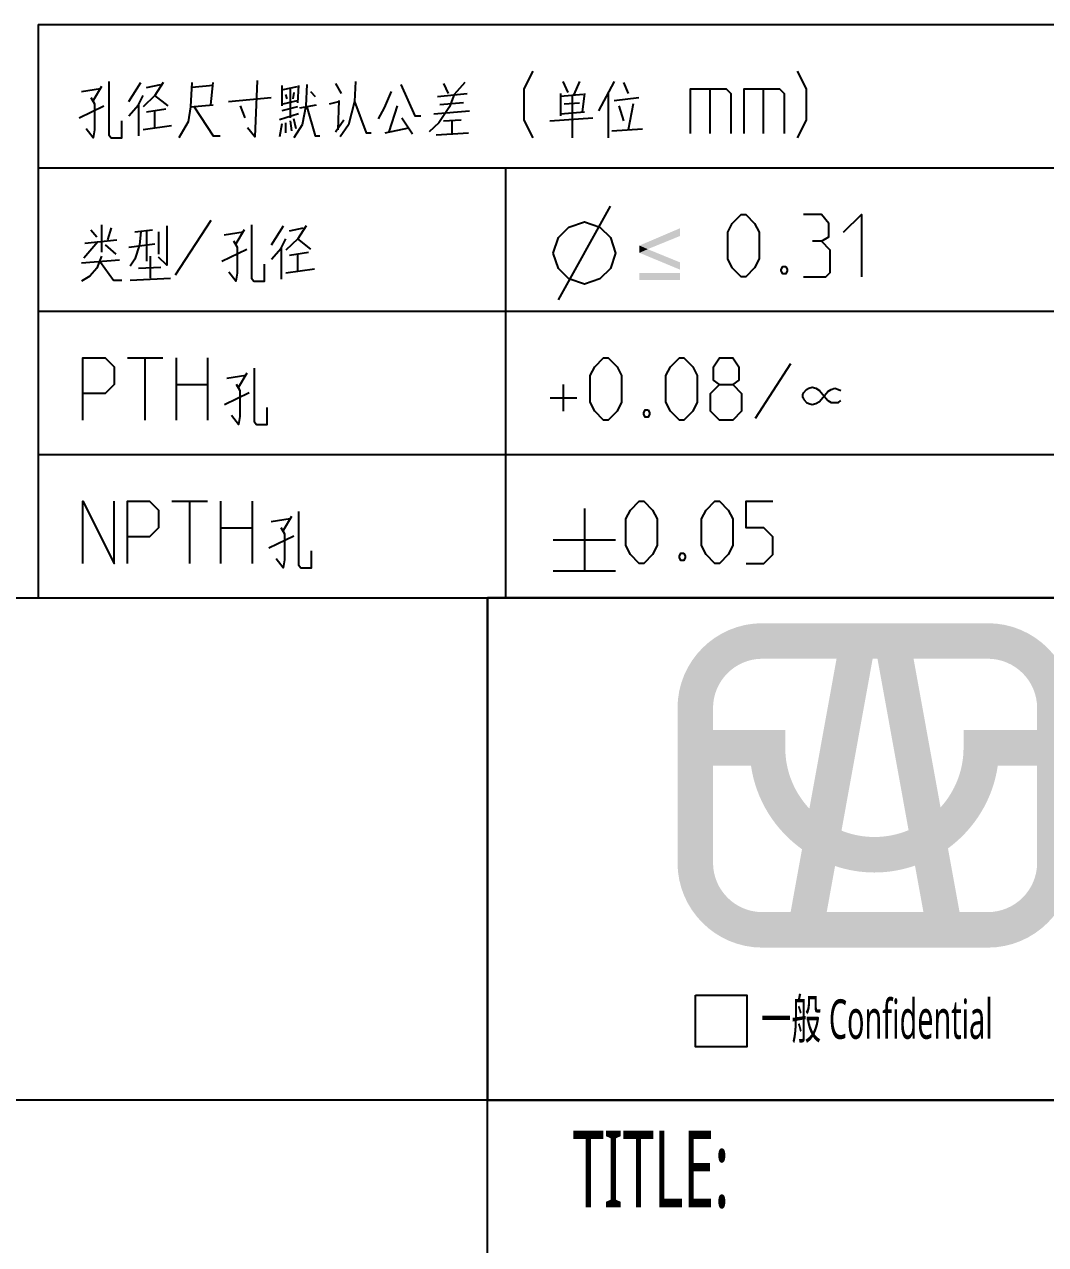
# Model space of a CAD drawing. Header units: millimetres. Extents: x -28 to 350, y 32 to 299.
# Drawn here: x 268.55 to 294.76, y 65.18 to 96.51 of the extents above; entities that cross this region are included whole.
import ezdxf

# ---------------------------------------------------------------- set-up
doc = ezdxf.new("R2010")
doc.units = ezdxf.units.MM
doc.header["$LTSCALE"] = 19.36
doc.layers.get('0').update_dxf_attribs({"linetype": 'CONTINUOUS'})
doc.layers.add('图层 1', color=7, linetype='CONTINUOUS')
doc.styles.get("Standard").update_dxf_attribs({"font": 'simplex.shx', "width": 0.56})

# ---------------------------------------------------------------- blocks, each defined once
blk = doc.blocks.new('6')
at = {"layer": '图层 1', "true_color": 0xf50613}
h = blk.add_hatch(color=1, dxfattribs=at)
h.dxf.hatch_style = 2
edge = h.paths.add_edge_path()
edge.add_spline(control_points=[(-0.838, 7.099), (-0.838, 7.099), (0.895, -2.453), (0.895, -2.453), (0.308, -2.698), (-0.335, -2.834), (-1.01, -2.834), (-1.658, -2.834), (-2.275, -2.706), (-2.843, -2.479), (-2.843, -2.479), (-1.106, 7.099), (-1.106, 7.099), (-1.106, 7.099), (-0.838, 7.099), (-0.838, 7.099)], knot_values=[0, 0, 0, 0, 1, 1, 1, 2, 2, 2, 3, 3, 3, 4, 4, 4, 5, 5, 5, 5], degree=3, periodic=1)
edge = h.paths.add_edge_path()
edge.add_spline(control_points=[(5.307, 9.078), (5.307, 9.078), (-7.25, 9.078), (-7.25, 9.078), (-9.857, 9.078), (-11.979, 6.957), (-11.979, 4.349), (-11.979, 4.349), (-11.979, -4.269), (-11.979, -4.269), (-11.979, -6.876), (-9.857, -8.998), (-7.25, -8.998), (-7.25, -8.998), (5.307, -8.998), (5.307, -8.998), (7.915, -8.998), (10.036, -6.876), (10.036, -4.269), (10.036, -4.269), (10.036, 4.349), (10.036, 4.349), (10.036, 6.957), (7.915, 9.078), (5.307, 9.078)], knot_values=[0, 0, 0, 0, 0.352778, 0.352778, 0.352778, 0.705556, 0.705556, 0.705556, 1.058334, 1.058334, 1.058334, 1.411112, 1.411112, 1.411112, 1.76389, 1.76389, 1.76389, 2.116668, 2.116668, 2.116668, 2.469446, 2.469446, 2.469446, 2.822224, 2.822224, 2.822224, 2.822224], degree=3, periodic=0)
edge.add_line((5.307, 9.078), (5.307, 9.078))
edge = h.paths.add_edge_path()
edge.add_spline(control_points=[(8.058, 4.349), (8.058, 4.349), (8.058, 3.122), (8.058, 3.122), (8.058, 3.122), (3.958, 3.122), (3.958, 3.122), (3.958, 3.122), (3.958, 2.132), (3.958, 2.132), (3.958, 0.856), (3.47, -0.305), (2.676, -1.186), (2.676, -1.186), (1.173, 7.099), (1.173, 7.099), (1.173, 7.099), (5.307, 7.099), (5.307, 7.099), (6.824, 7.099), (8.058, 5.865), (8.058, 4.349)], knot_values=[0, 0, 0, 0, 0.352778, 0.352778, 0.352778, 0.705556, 0.705556, 0.705556, 1.058334, 1.058334, 1.058334, 1.411112, 1.411112, 1.411112, 1.76389, 1.76389, 1.76389, 2.116668, 2.116668, 2.116668, 2.469446, 2.469446, 2.469446, 2.469446], degree=3, periodic=0)
edge.add_line((8.058, 4.349), (8.058, 4.349))
edge = h.paths.add_edge_path()
edge.add_spline(control_points=[(-1.01, -4.813), (-0.217, -4.813), (0.543, -4.673), (1.253, -4.428), (1.253, -4.428), (1.723, -7.019), (1.723, -7.019), (1.723, -7.019), (-3.667, -7.019), (-3.667, -7.019), (-3.667, -7.019), (-3.201, -4.451), (-3.201, -4.451), (-2.511, -4.682), (-1.776, -4.813), (-1.01, -4.813)], knot_values=[0, 0, 0, 0, 0.352778, 0.352778, 0.352778, 0.705556, 0.705556, 0.705556, 1.058334, 1.058334, 1.058334, 1.411112, 1.411112, 1.411112, 1.76389, 1.76389, 1.76389, 1.76389], degree=3, periodic=0)
edge.add_line((-1.01, -4.813), (-1.01, -4.813))
edge = h.paths.add_edge_path()
edge.add_spline(control_points=[(-7.25, 7.099), (-7.25, 7.099), (-3.117, 7.099), (-3.117, 7.099), (-3.117, 7.099), (-4.632, -1.255), (-4.632, -1.255), (-5.463, -0.366), (-5.976, 0.823), (-5.976, 2.132), (-5.976, 2.132), (-5.976, 3.122), (-5.976, 3.122), (-5.976, 3.122), (-10, 3.122), (-10, 3.122), (-10, 3.122), (-10, 4.349), (-10, 4.349), (-10, 5.865), (-8.766, 7.099), (-7.25, 7.099)], knot_values=[0, 0, 0, 0, 0.352778, 0.352778, 0.352778, 0.705556, 0.705556, 0.705556, 1.058334, 1.058334, 1.058334, 1.411112, 1.411112, 1.411112, 1.76389, 1.76389, 1.76389, 2.116668, 2.116668, 2.116668, 2.469446, 2.469446, 2.469446, 2.469446], degree=3, periodic=0)
edge.add_line((-7.25, 7.099), (-7.25, 7.099))
edge = h.paths.add_edge_path()
edge.add_spline(control_points=[(-10, -4.269), (-10, -4.269), (-10, 1.143), (-10, 1.143), (-10, 1.143), (-7.885, 1.143), (-7.885, 1.143), (-7.611, -0.773), (-6.549, -2.437), (-5.042, -3.516), (-5.042, -3.516), (-5.678, -7.019), (-5.678, -7.019), (-5.678, -7.019), (-7.25, -7.019), (-7.25, -7.019), (-8.766, -7.019), (-10, -5.786), (-10, -4.269)], knot_values=[0, 0, 0, 0, 0.352778, 0.352778, 0.352778, 0.705556, 0.705556, 0.705556, 1.058334, 1.058334, 1.058334, 1.411112, 1.411112, 1.411112, 1.76389, 1.76389, 1.76389, 2.116668, 2.116668, 2.116668, 2.116668], degree=3, periodic=0)
edge.add_line((-10, -4.269), (-10, -4.269))
edge = h.paths.add_edge_path()
edge.add_spline(control_points=[(5.307, -7.019), (5.307, -7.019), (3.735, -7.019), (3.735, -7.019), (3.735, -7.019), (3.091, -3.47), (3.091, -3.47), (4.563, -2.39), (5.596, -0.745), (5.866, 1.143), (5.866, 1.143), (8.058, 1.143), (8.058, 1.143), (8.058, 1.143), (8.058, -4.269), (8.058, -4.269), (8.058, -5.786), (6.824, -7.019), (5.307, -7.019)], knot_values=[0, 0, 0, 0, 0.352778, 0.352778, 0.352778, 0.705556, 0.705556, 0.705556, 1.058334, 1.058334, 1.058334, 1.411112, 1.411112, 1.411112, 1.76389, 1.76389, 1.76389, 2.116668, 2.116668, 2.116668, 2.116668], degree=3, periodic=0)
edge.add_line((5.307, -7.019), (5.307, -7.019))

msp = doc.modelspace()

# ---------------------------------------------------------------- linework, layer by layer
at = {"color": 2}
for p, q in [((268.895, 96.512), (338.495, 96.512)), ((268.895, 96.512), (268.895, 81.792)), ((271.227, 94.528), (271.532, 95.018)), ((271.684, 94.889), (272.05, 94.966)), ((273.391, 94.941), (272.842, 94.889)), ((273.33, 94.45), (273.391, 95.018)), ((275.158, 94.941), (275.158, 94.424)), ((275.585, 94.941), (275.554, 94.502)), ((276.53, 94.992), (276.682, 94.734)), ((279.303, 94.992), (279.425, 94.734)), ((282.373, 95.044), (282.495, 94.76)), ((282.8, 95.044), (282.648, 94.708)), ((283.684, 95.044), (283.288, 94.295)), ((283.928, 95.018), (284.05, 94.734)), ((270.008, 94.786), (270.495, 94.863)), ((270.526, 94.915), (270.313, 94.554)), ((271.471, 94.45), (271.593, 94.683)), ((272.233, 94.424), (271.897, 94.683)), ((273.787, 94.528), (274.884, 94.631)), ((275.189, 94.837), (275.554, 94.915)), ((275.25, 94.708), (275.28, 94.605)), ((275.372, 94.889), (275.372, 94.115)), ((275.463, 94.76), (275.433, 94.605)), ((275.89, 94.786), (276.012, 94.657)), ((279.151, 94.657), (279.913, 94.734)), ((282.313, 94.734), (282.313, 94.166)), ((282.892, 94.708), (282.313, 94.657)), ((282.617, 93.599), (282.617, 94.683)), ((282.922, 94.734), (282.861, 94.27)), ((283.532, 94.734), (283.532, 93.599)), ((283.684, 94.554), (284.324, 94.631)), ((286.145, 94.855), (286.145, 93.712)), ((287.516, 94.855), (287.516, 93.712)), ((269.947, 94.115), (270.587, 94.424)), ((271.684, 94.27), (272.172, 94.347)), ((272.812, 94.399), (273.391, 94.45)), ((274.213, 94.115), (274.092, 94.424)), ((275.554, 94.399), (275.158, 94.295)), ((275.189, 94.476), (275.554, 94.554)), ((275.615, 94.373), (276.042, 94.45)), ((276.377, 94.476), (276.621, 94.528)), ((276.621, 94.554), (276.591, 93.805)), ((278.114, 94.424), (277.901, 93.754)), ((279.821, 94.502), (279.212, 94.45)), ((282.404, 94.476), (282.8, 94.502)), ((283.806, 94.424), (283.928, 94.037)), ((284.172, 94.476), (284.05, 93.805)), ((271.897, 93.857), (271.897, 94.295)), ((275.585, 94.218), (275.097, 94.063)), ((275.372, 94.037), (275.402, 93.779)), ((275.524, 93.831), (275.463, 94.089)), ((276.53, 93.754), (276.743, 94.063)), ((278.236, 94.115), (278.511, 93.702)), ((279.059, 94.218), (279.973, 94.295)), ((279.303, 94.037), (279.76, 94.063)), ((279.516, 94.037), (279.516, 93.676)), ((282.038, 94.037), (283.135, 94.115)), ((282.313, 94.218), (282.922, 94.27)), ((272.324, 93.908), (271.593, 93.805)), ((275.158, 93.96), (275.097, 93.624)), ((275.25, 93.986), (275.25, 93.728)), ((277.81, 93.728), (278.419, 93.857)), ((279.12, 93.676), (279.943, 93.728)), ((283.623, 93.779), (284.415, 93.831)), ((268.895, 92.832), (338.495, 92.832)), ((280.895, 92.832), (280.895, 81.792)), ((282.255, 89.441), (283.589, 91.841)), ((270.252, 91.235), (270.404, 91.054)), ((270.526, 91.364), (270.526, 90.667)), ((270.77, 91.286), (270.678, 90.977)), ((271.379, 91.183), (271.836, 91.235)), ((271.684, 91.209), (271.684, 90.435)), ((271.989, 91.183), (271.989, 90.615)), ((273.33, 91.479), (272.415, 90.07)), ((273.673, 91.106), (274.16, 91.183)), ((274.191, 91.235), (273.977, 90.874)), ((274.892, 90.848), (275.196, 91.338)), ((275.349, 91.209), (275.714, 91.286)), ((270.434, 90.925), (270.069, 90.512)), ((270.099, 90.899), (270.922, 90.977)), ((271.227, 90.796), (271.897, 90.874)), ((275.135, 90.77), (275.257, 91.003)), ((275.897, 90.744), (275.562, 91.003)), ((270.617, 90.848), (270.892, 90.615)), ((271.775, 90.564), (271.775, 89.996)), ((273.612, 90.435), (274.252, 90.744)), ((275.349, 90.59), (275.836, 90.667)), ((275.562, 90.177), (275.562, 90.615)), ((270.983, 90.461), (270.008, 90.383)), ((271.471, 90.254), (272.05, 90.28)), ((275.989, 90.228), (275.257, 90.125)), ((270.221, 90.048), (270.008, 89.919)), ((271.257, 89.944), (272.293, 89.996)), ((268.895, 89.152), (338.495, 89.152)), ((271.189, 87.952), (272.103, 87.952)), ((271.646, 86.352), (271.646, 87.952)), ((272.446, 86.352), (272.446, 87.952)), ((273.246, 87.952), (273.246, 86.352)), ((288.217, 87.799), (287.303, 86.39)), ((273.741, 87.426), (274.229, 87.503)), ((274.259, 87.555), (274.046, 87.194)), ((272.446, 87.266), (273.246, 87.266)), ((282.389, 86.58), (282.389, 87.266)), ((288.56, 87.064), (288.621, 87.142)), ((288.621, 87.142), (288.682, 87.168)), ((288.865, 87.168), (288.956, 87.116)), ((288.956, 87.116), (289.17, 86.858)), ((289.17, 87.09), (289.261, 87.142)), ((289.261, 87.142), (289.353, 87.168)), ((289.353, 87.168), (289.444, 87.142)), ((289.444, 87.142), (289.505, 87.116)), ((273.68, 86.755), (274.32, 87.064)), ((282.046, 86.923), (282.732, 86.923)), ((288.53, 87.013), (288.56, 87.064)), ((288.53, 86.935), (288.53, 87.013)), ((288.956, 86.832), (289.17, 87.09)), ((268.895, 85.472), (338.495, 85.472)), ((272.332, 84.272), (273.246, 84.272)), ((272.789, 82.672), (272.789, 84.272)), ((273.589, 82.672), (273.589, 84.272)), ((274.389, 84.272), (274.389, 82.672)), ((282.922, 84.081), (282.922, 82.481)), ((274.884, 83.746), (275.372, 83.823)), ((275.402, 83.875), (275.189, 83.514)), ((273.589, 83.586), (274.389, 83.586)), ((274.823, 83.075), (275.463, 83.384)), ((282.122, 83.281), (283.722, 83.281)), ((282.122, 82.481), (283.722, 82.481)), ((268.895, 81.792), (338.495, 81.792))]:
    msp.add_line(p, q, dxfattribs=at)
at = {"color": 0}
for p, q in [((167.999, 81.792), (338.495, 81.792)), ((338.495, 68.889), (235.276, 68.889)), ((338.495, 68.889), (235.276, 68.889))]:
    msp.add_line(p, q, dxfattribs=at)
for p, q in [((280.435, 39.398), (280.435, 81.792)), ((280.435, 81.792), (280.435, 68.889)), ((338.495, 81.792), (280.435, 81.792)), ((280.435, 68.889), (338.495, 68.889))]:
    msp.add_line(p, q)
at = {"color": 2}
for points in [[(281.604, 93.597), (281.375, 94.055), (281.375, 94.855), (281.604, 95.312)], [(288.393, 93.597), (288.621, 94.055), (288.621, 94.855), (288.393, 95.312)], [(270.709, 95.044), (270.709, 93.676), (270.77, 93.599), (271.044, 93.599), (271.044, 94.037)], [(272.111, 95.018), (271.897, 94.683), (271.593, 94.399)], [(272.842, 95.018), (272.812, 94.399), (272.751, 94.012), (272.507, 93.599)], [(274.518, 95.07), (274.457, 93.624), (274.274, 93.857)], [(275.798, 94.966), (275.768, 94.424), (275.676, 93.934), (275.463, 93.599)], [(277.048, 95.044), (277.017, 94.528), (277.322, 93.728), (277.444, 93.728)], [(278.206, 94.966), (278.572, 94.166), (278.724, 94.166)], [(279.852, 95.018), (279.577, 94.708), (279.455, 94.399), (279.181, 93.986), (278.937, 93.754)], [(270.252, 94.631), (270.343, 94.476), (270.343, 93.805), (270.313, 93.599), (270.13, 93.831)], [(277.962, 94.786), (277.779, 94.373), (277.627, 94.089)], [(285.65, 93.712), (285.65, 94.855), (286.564, 94.855), (286.678, 94.74), (286.678, 93.712)], [(287.021, 93.712), (287.021, 94.855), (287.935, 94.855), (288.05, 94.74), (288.05, 93.712)], [(271.227, 94.166), (271.471, 94.45), (271.471, 93.65)], [(272.903, 94.399), (273.391, 93.65), (273.573, 93.65)], [(275.798, 94.399), (276.012, 93.65), (276.133, 93.65)], [(277.017, 94.528), (276.865, 93.934), (276.652, 93.624)], [(286.606, 90.489), (286.606, 91.175), (286.72, 91.403), (286.948, 91.632), (287.063, 91.632), (287.291, 91.403), (287.406, 91.175), (287.406, 90.489), (287.291, 90.26), (287.063, 90.032), (286.948, 90.032), (286.72, 90.26), (286.606, 90.489)], [(289.006, 90.946), (289.196, 91.06), (289.196, 91.403), (289.006, 91.632), (288.548, 91.632)], [(289.577, 91.175), (290.034, 91.632), (290.034, 90.032)], [(271.532, 91.183), (271.501, 90.848), (271.379, 90.486), (271.257, 90.306)], [(272.202, 91.338), (272.202, 90.332), (271.989, 90.538)], [(274.373, 91.364), (274.373, 89.996), (274.434, 89.919), (274.709, 89.919), (274.709, 90.357)], [(275.775, 91.338), (275.562, 91.003), (275.257, 90.719)], [(282.122, 90.641), (282.255, 91.041), (282.522, 91.308), (282.922, 91.441), (283.322, 91.308), (283.589, 91.041), (283.722, 90.641), (283.589, 90.241), (283.322, 89.975), (282.922, 89.841), (282.522, 89.975), (282.255, 90.241), (282.122, 90.641)], [(273.916, 90.951), (274.008, 90.796), (274.008, 90.125), (273.977, 89.919), (273.794, 90.151)], [(288.548, 90.032), (289.12, 90.032), (289.234, 90.146), (289.234, 90.717), (289.006, 90.946), (288.777, 90.946)], [(270.526, 90.564), (270.404, 90.254), (270.221, 90.048)], [(274.892, 90.486), (275.135, 90.77), (275.135, 89.97)], [(270.495, 90.409), (270.831, 89.944), (271.044, 89.944)], [(288.091, 90.298), (288.129, 90.222), (288.129, 90.184), (288.091, 90.108), (288.015, 90.108), (287.977, 90.184), (287.977, 90.222), (288.015, 90.298), (288.091, 90.298)], [(270.046, 86.352), (270.046, 87.952), (270.617, 87.952), (270.846, 87.723), (270.846, 87.266), (270.617, 87.037), (270.046, 87.037)], [(283.074, 86.809), (283.074, 87.495), (283.189, 87.723), (283.417, 87.952), (283.532, 87.952), (283.76, 87.723), (283.874, 87.495), (283.874, 86.809), (283.76, 86.58), (283.532, 86.352), (283.417, 86.352), (283.189, 86.58), (283.074, 86.809)], [(285.017, 86.809), (285.017, 87.495), (285.132, 87.723), (285.36, 87.952), (285.474, 87.952), (285.703, 87.723), (285.817, 87.495), (285.817, 86.809), (285.703, 86.58), (285.474, 86.352), (285.36, 86.352), (285.132, 86.58), (285.017, 86.809)], [(286.389, 87.266), (286.236, 87.38), (286.236, 87.723), (286.389, 87.952), (286.732, 87.952), (286.884, 87.723), (286.884, 87.38), (286.732, 87.266), (286.96, 87.037), (286.96, 86.58), (286.732, 86.352), (286.389, 86.352), (286.16, 86.58)], [(274.442, 87.684), (274.442, 86.316), (274.503, 86.239), (274.777, 86.239), (274.777, 86.677)], [(273.985, 87.271), (274.076, 87.116), (274.076, 86.445), (274.046, 86.239), (273.863, 86.471)], [(286.16, 86.58), (286.16, 87.037), (286.389, 87.266), (286.732, 87.266)], [(288.682, 87.168), (288.773, 87.194), (288.865, 87.168)], [(288.53, 86.935), (288.56, 86.884), (288.621, 86.806), (288.682, 86.781)], [(288.682, 86.781), (288.773, 86.755), (288.865, 86.781), (288.956, 86.832)], [(289.17, 86.858), (289.261, 86.806), (289.353, 86.806), (289.444, 86.806), (289.505, 86.858)], [(284.56, 86.618), (284.598, 86.542), (284.598, 86.504), (284.56, 86.428), (284.484, 86.428), (284.446, 86.504), (284.446, 86.542), (284.484, 86.618), (284.56, 86.618)], [(270.046, 82.672), (270.046, 84.272), (270.846, 82.672), (270.846, 84.272)], [(271.189, 82.672), (271.189, 84.272), (271.76, 84.272), (271.989, 84.043), (271.989, 83.586), (271.76, 83.357), (271.189, 83.357)], [(275.585, 84.004), (275.585, 82.636), (275.646, 82.559), (275.92, 82.559), (275.92, 82.997)], [(283.989, 83.129), (283.989, 83.815), (284.103, 84.043), (284.332, 84.272), (284.446, 84.272), (284.674, 84.043), (284.789, 83.815), (284.789, 83.129), (284.674, 82.9), (284.446, 82.672), (284.332, 82.672), (284.103, 82.9), (283.989, 83.129)], [(285.932, 83.129), (285.932, 83.815), (286.046, 84.043), (286.274, 84.272), (286.389, 84.272), (286.617, 84.043), (286.732, 83.815), (286.732, 83.129), (286.617, 82.9), (286.389, 82.672), (286.274, 82.672), (286.046, 82.9), (285.932, 83.129)], [(287.074, 82.672), (287.532, 82.672), (287.76, 82.9), (287.76, 83.357), (287.532, 83.586), (287.074, 83.586), (287.074, 84.272), (287.76, 84.272)], [(275.128, 83.591), (275.219, 83.436), (275.219, 82.765), (275.189, 82.559), (275.006, 82.791)], [(285.474, 82.938), (285.513, 82.862), (285.513, 82.824), (285.474, 82.748), (285.398, 82.748), (285.36, 82.824), (285.36, 82.862), (285.398, 82.938), (285.474, 82.938)]]:
    msp.add_lwpolyline(points, dxfattribs=at)
at = {"color": 0}
msp.add_lwpolyline([(235.276, 81.792), (338.495, 81.792), (338.495, 68.889), (235.276, 68.889)], close=True, dxfattribs=at)
at = {"color": 1}
msp.add_lwpolyline([(285.771, 71.584), (287.097, 71.584), (287.097, 70.259), (285.771, 70.259)], close=True, dxfattribs=at)
at = {"color": 2}
for points in [[(285.377, 91.079), (284.337, 90.834), (285.377, 91.278)], [(284.337, 90.834), (285.377, 91.079), (284.547, 90.741)], [(284.547, 90.741), (284.337, 90.647), (284.337, 90.834)], [(284.337, 90.647), (284.547, 90.741), (285.377, 90.402)], [(285.377, 90.402), (285.377, 90.215), (284.337, 90.647)], [(285.377, 90.133), (284.337, 89.946), (284.337, 90.133)], [(284.337, 89.946), (285.377, 90.133), (285.377, 89.946)]]:
    msp.add_solid(points, dxfattribs=at)

# ---------------------------------------------------------------- block references
at = {"xscale": 0.4608000000000001, "yscale": 0.4608000000000001, "zscale": 0.4608000000000001}
msp.add_blockref('6', (290.833, 76.954), dxfattribs=at)

# ---------------------------------------------------------------- texts
at = {"color": 2, "insert": (287.46, 71.479), "char_height": 1.01278, "width": 13.8911, "attachment_point": 1}
msp.add_mtext('{\\fMicrosoft JhengHei|b0|i0|c136|p18;\\C1;一般 Confidential}', dxfattribs=at)
at = {"color": 0, "insert": (282.624, 68.109), "char_height": 1.96878, "width": 9.15758, "attachment_point": 1}
msp.add_mtext('{\\fMicrosoft JhengHei|b0|i0|c136|p0;TITLE:}', dxfattribs=at)

doc.saveas('drawing.dxf')
